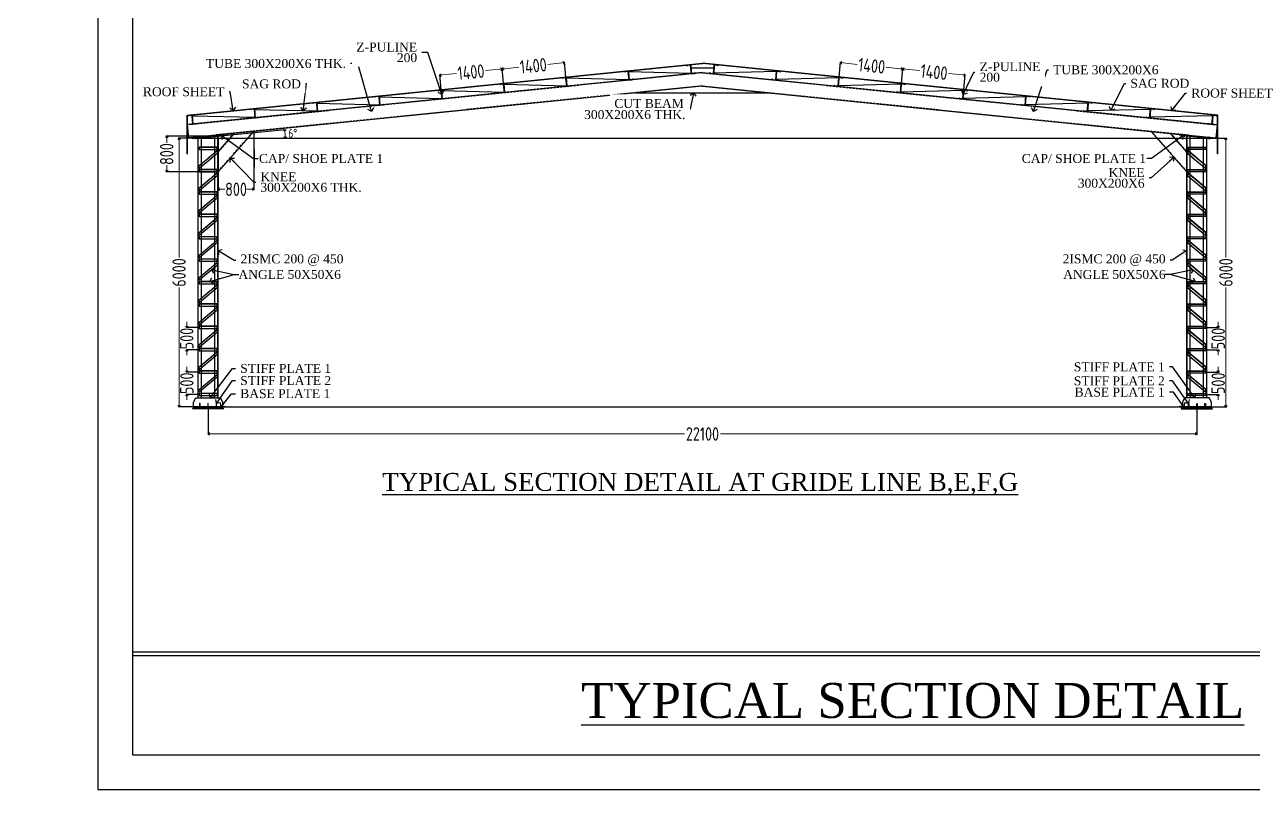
# Model space of a CAD drawing. Header units: millimetres. Extents: x 3470347 to 5996549, y -3470518 to 17149644.
# Drawn here: x 4776740 to 4804204, y 6885257 to 6902341 of the extents above; entities that cross this region are included whole.
import ezdxf

# ---------------------------------------------------------------- set-up
doc = ezdxf.new("R2010")
doc.units = ezdxf.units.MM
doc.header["$MEASUREMENT"] = 0
doc.header["$PDMODE"] = 35
doc.header["$PDSIZE"] = -5
doc.linetypes.add('DASHED', pattern=[0.75, 0.5, -0.25])
doc.layers.get('0').update_dxf_attribs({"linetype": 'CONTINUOUS', "lineweight": 25})
doc.layers.get('DEFPOINTS').update_dxf_attribs({"linetype": 'CONTINUOUS', "lineweight": 25})
for name, color, linetype, lineweight in [('rDIMension', 1, 'CONTINUOUS', 18), ('rRCC 1', 3, 'CONTINUOUS', 25), ('SHEET', 7, 'CONTINUOUS', 15)]:
    doc.layers.add(name, color=color, linetype=linetype, lineweight=lineweight)
doc.styles.add('Arial', font='arial.ttf', dxfattribs={"height": 0.2})
doc.styles.add('DIM', font='geniso.shx', dxfattribs={"width": 0.85})
doc.styles.add('JAINIL', font='times.ttf')
doc.styles.add('TEXT3', font='geniso.shx')
doc.dimstyles.new('Copy of ST-100', dxfattribs={"dimscale": 100, "dimtxt": 1.2, "dimasz": 1.3, "dimexe": 0.18, "dimexo": 0.0625, "dimgap": 0.2, "dimtad": 0, "dimdec": 0, "dimzin": 0, "dimdsep": 46, "dimtxsty": 'DIM', "dimblk": 'OPEN90', "dimcen": 0.09, "dimclrd": 1, "dimclrt": 7, "dimadec": 0, "dimazin": 0, "dimtfac": 1, "dimtdec": 0, "dimtofl": 0, "dimtmove": 0, "dimatfit": 3, "dimldrblk": 'OPEN90', "dimfxl": 1, "dimtolj": 1, "dimtzin": 0, "dimlwd": -1, "dimarcsym": 0})
doc.dimstyles.new('ST-100', dxfattribs={"dimscale": 100, "dimtxt": 7, "dimasz": 5, "dimexe": 0.18, "dimexo": 0.0625, "dimgap": 0.2, "dimtad": 0, "dimdec": 0, "dimzin": 0, "dimdsep": 46, "dimtxsty": 'DIM', "dimblk": 'OPEN90', "dimcen": 0.09, "dimclrd": 256, "dimclrt": 7, "dimadec": 0, "dimazin": 0, "dimtfac": 1, "dimtdec": 0, "dimtofl": 0, "dimtmove": 0, "dimatfit": 3, "dimldrblk": 'OPEN90', "dimfxl": 1, "dimtolj": 1, "dimtzin": 0, "dimlwd": -1, "dimarcsym": 0})

# ---------------------------------------------------------------- blocks, each defined once
blk = doc.blocks.new('*U1016')
at = {"color": 2}
blk.add_lwpolyline([(37, 186), (39, 185), (52, 199), (120, 199), (120, 0), (190, 0), (204, 14), (203, 15), (189, 1), (121, 1), (121, 200), (52, 200)], close=True, dxfattribs=at)
at = {"color": 1}
blk.add_lwpolyline([(86, 0), (86, 3), (117, 3), (117, 176), (120, 176), (120, 0)], close=True, dxfattribs=at)
blk = doc.blocks.new('*U1015')
at = {"color": 0, "linetype": 'ByBlock', "lineweight": -2, "transparency": 16777216, "rotation": 5.773373708670743}
for p in [(4791965, 6905526), (4793358, 6905667), (4789180, 6905245), (4790573, 6905385), (4786394, 6904963), (4787787, 6905104), (4783608, 6904681), (4785001, 6904822), (4782215, 6904540)]:
    blk.add_blockref('*U1016', p, dxfattribs=at)
blk = doc.blocks.new('_Open90')
at = {"color": 0, "linetype": 'ByBlock', "lineweight": -2}
for p, q in [((0, 0), (-1, 0)), ((-0.5, 0.5), (0, 0)), ((0, 0), (-0.5, -0.5))]:
    blk.add_line(p, q, dxfattribs=at)
blk = doc.blocks.new('*D1017')
at = {"layer": 'DEFPOINTS', "color": 0}
for p in [(4780193, 6899803), (4780616, 6899803), (4780491, 6893803)]:
    blk.add_point(p, dxfattribs=at)
at = {"layer": 'rDIMension', "color": 0, "lineweight": -2}
for p, q in [((4780610, 6899803), (4780175, 6899803)), ((4780485, 6893803), (4780175, 6893803))]:
    blk.add_line(p, q, dxfattribs=at)
at = {"layer": 'rDIMension', "color": 1}
for p, q in [((4780193, 6899743), (4780193, 6897142)), ((4780193, 6893863), (4780193, 6896465))]:
    blk.add_line(p, q, dxfattribs=at)
at = {"layer": 'rDIMension', "color": 1, "xscale": 60, "yscale": 60, "zscale": 60}
for p, rotation in [((4780193, 6899803), 90), ((4780193, 6893803), 270)]:
    blk.add_blockref('_Open90', p, dxfattribs=dict(at, rotation=rotation))
at = {"layer": 'rDIMension', "color": 7, "insert": (4780193, 6896803), "char_height": 300, "attachment_point": 5, "rotation": 90, "style": 'DIM'}
blk.add_mtext('\\A1;6000', dxfattribs=at)
blk = doc.blocks.new('*D1018')
at = {"layer": 'DEFPOINTS', "color": 0}
for p in [(4780366, 6894578), (4780641, 6894578), (4780641, 6894078)]:
    blk.add_point(p, dxfattribs=at)
at = {"layer": 'rDIMension', "color": 1}
for p, q in [((4780366, 6894638), (4780366, 6894698)), ((4780366, 6894018), (4780366, 6893958))]:
    blk.add_line(p, q, dxfattribs=at)
at = {"layer": 'rDIMension', "color": 0, "lineweight": -2}
for p, q in [((4780635, 6894578), (4780348, 6894578)), ((4780635, 6894078), (4780348, 6894078))]:
    blk.add_line(p, q, dxfattribs=at)
at = {"layer": 'rDIMension', "color": 1, "xscale": 60, "yscale": 60, "zscale": 60}
for p, rotation in [((4780366, 6894578), 270), ((4780366, 6894078), 90)]:
    blk.add_blockref('_Open90', p, dxfattribs=dict(at, rotation=rotation))
at = {"layer": 'rDIMension', "color": 7, "insert": (4780366, 6894328), "char_height": 300, "attachment_point": 5, "rotation": 90, "style": 'DIM'}
blk.add_mtext('\\A1;500', dxfattribs=at)
blk = doc.blocks.new('*D1019')
at = {"layer": 'DEFPOINTS', "color": 0}
for p in [(4780366, 6895578), (4780641, 6895578), (4780641, 6895078)]:
    blk.add_point(p, dxfattribs=at)
at = {"layer": 'rDIMension', "color": 0, "lineweight": -2}
for p, q in [((4780635, 6895578), (4780348, 6895578)), ((4780635, 6895078), (4780348, 6895078))]:
    blk.add_line(p, q, dxfattribs=at)
at = {"layer": 'rDIMension', "color": 1}
for p, q in [((4780366, 6895638), (4780366, 6895698)), ((4780366, 6895018), (4780366, 6894958))]:
    blk.add_line(p, q, dxfattribs=at)
at = {"layer": 'rDIMension', "color": 1, "xscale": 60, "yscale": 60, "zscale": 60}
for p, rotation in [((4780366, 6895578), 270), ((4780366, 6895078), 90)]:
    blk.add_blockref('_Open90', p, dxfattribs=dict(at, rotation=rotation))
at = {"layer": 'rDIMension', "color": 7, "insert": (4780366, 6895328), "char_height": 300, "attachment_point": 5, "rotation": 90, "style": 'DIM'}
blk.add_mtext('\\A1;500', dxfattribs=at)
blk = doc.blocks.new('*D1020')
at = {"layer": 'DEFPOINTS', "color": 0}
for p in [(4803166, 6899803), (4803589, 6899803), (4803291, 6893803)]:
    blk.add_point(p, dxfattribs=at)
at = {"layer": 'rDIMension', "color": 0, "lineweight": -2}
for p, q in [((4803173, 6899803), (4803607, 6899803)), ((4803298, 6893803), (4803607, 6893803))]:
    blk.add_line(p, q, dxfattribs=at)
at = {"layer": 'rDIMension', "color": 1}
for p, q in [((4803589, 6899743), (4803589, 6897142)), ((4803589, 6893863), (4803589, 6896465))]:
    blk.add_line(p, q, dxfattribs=at)
at = {"layer": 'rDIMension', "color": 1, "xscale": 60, "yscale": 60, "zscale": 60}
for p, rotation in [((4803589, 6899803), 90), ((4803589, 6893803), 270)]:
    blk.add_blockref('_Open90', p, dxfattribs=dict(at, rotation=rotation))
at = {"layer": 'rDIMension', "color": 7, "insert": (4803589, 6896803), "char_height": 300, "attachment_point": 5, "rotation": 90, "style": 'DIM'}
blk.add_mtext('\\A1;6000', dxfattribs=at)
blk = doc.blocks.new('*D1021')
at = {"layer": 'DEFPOINTS', "color": 0}
for p in [(4803141, 6894578), (4803417, 6894578), (4803141, 6894078)]:
    blk.add_point(p, dxfattribs=at)
at = {"layer": 'rDIMension', "color": 1}
for p, q in [((4803417, 6894638), (4803417, 6894698)), ((4803417, 6894018), (4803417, 6893958))]:
    blk.add_line(p, q, dxfattribs=at)
at = {"layer": 'rDIMension', "color": 0, "lineweight": -2}
for p, q in [((4803148, 6894578), (4803435, 6894578)), ((4803148, 6894078), (4803435, 6894078))]:
    blk.add_line(p, q, dxfattribs=at)
at = {"layer": 'rDIMension', "color": 1, "xscale": 60, "yscale": 60, "zscale": 60}
for p, rotation in [((4803417, 6894578), 270), ((4803417, 6894078), 90)]:
    blk.add_blockref('_Open90', p, dxfattribs=dict(at, rotation=rotation))
at = {"layer": 'rDIMension', "color": 7, "insert": (4803417, 6894328), "char_height": 300, "attachment_point": 5, "rotation": 90, "style": 'DIM'}
blk.add_mtext('\\A1;500', dxfattribs=at)
blk = doc.blocks.new('*D1022')
at = {"layer": 'DEFPOINTS', "color": 0}
for p in [(4803141, 6895578), (4803417, 6895578), (4803141, 6895078)]:
    blk.add_point(p, dxfattribs=at)
at = {"layer": 'rDIMension', "color": 0, "lineweight": -2}
for p, q in [((4803148, 6895578), (4803435, 6895578)), ((4803148, 6895078), (4803435, 6895078))]:
    blk.add_line(p, q, dxfattribs=at)
at = {"layer": 'rDIMension', "color": 1}
for p, q in [((4803417, 6895638), (4803417, 6895698)), ((4803417, 6895018), (4803417, 6894958))]:
    blk.add_line(p, q, dxfattribs=at)
at = {"layer": 'rDIMension', "color": 1, "xscale": 60, "yscale": 60, "zscale": 60}
for p, rotation in [((4803417, 6895578), 270), ((4803417, 6895078), 90)]:
    blk.add_blockref('_Open90', p, dxfattribs=dict(at, rotation=rotation))
at = {"layer": 'rDIMension', "color": 7, "insert": (4803417, 6895328), "char_height": 300, "attachment_point": 5, "rotation": 90, "style": 'DIM'}
blk.add_mtext('\\A1;500', dxfattribs=at)
blk = doc.blocks.new('*D1023')
at = {"layer": 'DEFPOINTS', "color": 0}
for p in [(4780841, 6893758), (4802941, 6893758), (4802941, 6893197)]:
    blk.add_point(p, dxfattribs=at)
at = {"layer": 'rDIMension', "color": 0, "lineweight": -2}
for p, q in [((4780841, 6893752), (4780841, 6893179)), ((4802941, 6893752), (4802941, 6893179))]:
    blk.add_line(p, q, dxfattribs=at)
at = {"layer": 'rDIMension', "color": 1}
for p, q in [((4780901, 6893197), (4791488, 6893197)), ((4802881, 6893197), (4792294, 6893197))]:
    blk.add_line(p, q, dxfattribs=at)
at = {"layer": 'rDIMension', "color": 1, "xscale": 60, "yscale": 60, "zscale": 60, "rotation": 180}
blk.add_blockref('_Open90', (4780841, 6893197), dxfattribs=at)
at = {"layer": 'rDIMension', "color": 1, "xscale": 60, "yscale": 60, "zscale": 60}
blk.add_blockref('_Open90', (4802941, 6893197), dxfattribs=at)
at = {"layer": 'rDIMension', "color": 7, "insert": (4791891, 6893197), "char_height": 300, "attachment_point": 5, "style": 'DIM'}
blk.add_mtext('\\A1;22100', dxfattribs=at)
blk = doc.blocks.new('*D1024')
at = {"layer": 'DEFPOINTS', "color": 0}
for p in [(4782561, 6899869), (4780616, 6899803), (4780735, 6899815), (4780738, 6899803)]:
    blk.add_point(p, dxfattribs=at)
at = {"layer": 'rDIMension', "color": 0, "lineweight": -2}
for p, q in [((4780741, 6899816), (4782571, 6900001)), ((4780744, 6899803), (4782580, 6899803))]:
    blk.add_line(p, q, dxfattribs=at)
at = {"layer": 'rDIMension', "color": 1}
blk.add_arc((4780616, 6899803), 1947, 1.766, 4.0073, dxfattribs=at)
at = {"layer": 'rDIMension', "color": 1, "xscale": 60, "yscale": 60, "zscale": 60}
for p, rotation in [((4782553, 6899999), 94.89034913048629), ((4782562, 6899803), 270.8830245781885)]:
    blk.add_blockref('_Open90', p, dxfattribs=dict(at, rotation=rotation))
at = {"layer": 'rDIMension', "color": 7, "insert": (4782733, 6899913), "char_height": 200, "attachment_point": 5, "style": 'DIM'}
blk.add_mtext('\\A1;6%%d', dxfattribs=at)
blk = doc.blocks.new('*D1025')
at = {"layer": 'DEFPOINTS', "color": 0}
for p in [(4787413, 6901350), (4787446, 6901021), (4786053, 6900880)]:
    blk.add_point(p, dxfattribs=at)
at = {"layer": 'rDIMension', "color": 1}
for p, q in [((4786080, 6901215), (4786392, 6901247)), ((4787353, 6901344), (4787041, 6901312))]:
    blk.add_line(p, q, dxfattribs=at)
at = {"layer": 'rDIMension', "color": 0, "lineweight": -2}
for p, q in [((4787445, 6901027), (4787411, 6901368)), ((4786053, 6900886), (4786018, 6901227))]:
    blk.add_line(p, q, dxfattribs=at)
at = {"layer": 'rDIMension', "color": 1, "xscale": 60, "yscale": 60, "zscale": 60}
for p, rotation in [((4786020, 6901209), 185.7733737084516), ((4787413, 6901350), 5.773373708451609)]:
    blk.add_blockref('_Open90', p, dxfattribs=dict(at, rotation=rotation))
at = {"layer": 'rDIMension', "color": 7, "insert": (4786716, 6901279), "char_height": 300, "attachment_point": 5, "rotation": 5.7734, "style": 'DIM'}
blk.add_mtext('\\A1;1400', dxfattribs=at)
blk = doc.blocks.new('*D1026')
at = {"layer": 'DEFPOINTS', "color": 0}
for p in [(4788806, 6901491), (4787446, 6901021), (4788839, 6901162)]:
    blk.add_point(p, dxfattribs=at)
at = {"layer": 'rDIMension', "color": 0, "lineweight": -2}
for p, q in [((4788838, 6901168), (4788804, 6901509)), ((4787445, 6901027), (4787411, 6901368))]:
    blk.add_line(p, q, dxfattribs=at)
at = {"layer": 'rDIMension', "color": 1}
for p, q in [((4787472, 6901356), (4787785, 6901387)), ((4788746, 6901485), (4788434, 6901453))]:
    blk.add_line(p, q, dxfattribs=at)
at = {"layer": 'rDIMension', "color": 1, "xscale": 60, "yscale": 60, "zscale": 60}
for p, rotation in [((4788806, 6901491), 5.773373708451609), ((4787413, 6901350), 185.7733737084516)]:
    blk.add_blockref('_Open90', p, dxfattribs=dict(at, rotation=rotation))
at = {"layer": 'rDIMension', "color": 7, "insert": (4788109, 6901420), "char_height": 300, "attachment_point": 5, "rotation": 5.7734, "style": 'DIM'}
blk.add_mtext('\\A1;1400', dxfattribs=at)
blk = doc.blocks.new('*D1027')
at = {"layer": 'DEFPOINTS', "color": 0}
for p in [(4796369, 6901350), (4796336, 6901021), (4797729, 6900880)]:
    blk.add_point(p, dxfattribs=at)
at = {"layer": 'rDIMension', "color": 0, "lineweight": -2}
for p, q in [((4796337, 6901027), (4796371, 6901368)), ((4797730, 6900886), (4797764, 6901227))]:
    blk.add_line(p, q, dxfattribs=at)
at = {"layer": 'rDIMension', "color": 1}
for p, q in [((4796429, 6901344), (4796741, 6901312)), ((4797703, 6901215), (4797390, 6901247))]:
    blk.add_line(p, q, dxfattribs=at)
at = {"layer": 'rDIMension', "color": 1, "xscale": 60, "yscale": 60, "zscale": 60}
for p, rotation in [((4796369, 6901350), 174.2266262915484), ((4797762, 6901209), 354.2266262915484)]:
    blk.add_blockref('_Open90', p, dxfattribs=dict(at, rotation=rotation))
at = {"layer": 'rDIMension', "color": 7, "insert": (4797066, 6901279), "char_height": 300, "attachment_point": 5, "rotation": 354.2266, "style": 'DIM'}
blk.add_mtext('\\A1;1400', dxfattribs=at)
blk = doc.blocks.new('*D1028')
at = {"layer": 'DEFPOINTS', "color": 0}
for p in [(4794976, 6901491), (4794943, 6901162), (4796336, 6901021)]:
    blk.add_point(p, dxfattribs=at)
at = {"layer": 'rDIMension', "color": 0, "lineweight": -2}
for p, q in [((4794944, 6901168), (4794978, 6901509)), ((4796337, 6901027), (4796371, 6901368))]:
    blk.add_line(p, q, dxfattribs=at)
at = {"layer": 'rDIMension', "color": 1}
for p, q in [((4795036, 6901485), (4795348, 6901453)), ((4796310, 6901356), (4795997, 6901387))]:
    blk.add_line(p, q, dxfattribs=at)
at = {"layer": 'rDIMension', "color": 1, "xscale": 60, "yscale": 60, "zscale": 60}
for p, rotation in [((4794976, 6901491), 174.2266262915484), ((4796369, 6901350), 354.2266262915484)]:
    blk.add_blockref('_Open90', p, dxfattribs=dict(at, rotation=rotation))
at = {"layer": 'rDIMension', "color": 7, "insert": (4795673, 6901420), "char_height": 300, "attachment_point": 5, "rotation": 354.2266, "style": 'DIM'}
blk.add_mtext('\\A1;1400', dxfattribs=at)
blk = doc.blocks.new('*D1029')
at = {"layer": 'DEFPOINTS', "color": 0}
for p in [(4781866, 6899954), (4781066, 6899803), (4781866, 6898662)]:
    blk.add_point(p, dxfattribs=at)
at = {"layer": 'rDIMension', "color": 0, "lineweight": -2}
for p, q in [((4781866, 6899948), (4781866, 6898644)), ((4781066, 6899797), (4781066, 6898644))]:
    blk.add_line(p, q, dxfattribs=at)
at = {"layer": 'rDIMension', "color": 1}
for p, q in [((4781126, 6898662), (4781216, 6898662)), ((4781806, 6898662), (4781715, 6898662))]:
    blk.add_line(p, q, dxfattribs=at)
at = {"layer": 'rDIMension', "color": 1, "xscale": 60, "yscale": 60, "zscale": 60, "rotation": 180}
blk.add_blockref('_Open90', (4781066, 6898662), dxfattribs=at)
at = {"layer": 'rDIMension', "color": 1, "xscale": 60, "yscale": 60, "zscale": 60}
blk.add_blockref('_Open90', (4781866, 6898662), dxfattribs=at)
at = {"layer": 'rDIMension', "color": 7, "insert": (4781466, 6898662), "char_height": 300, "attachment_point": 5, "style": 'DIM'}
blk.add_mtext('\\A1;800', dxfattribs=at)
blk = doc.blocks.new('*D1030')
at = {"layer": 'DEFPOINTS', "color": 0}
for p in [(4781066, 6899849), (4779916, 6899049), (4781066, 6899049)]:
    blk.add_point(p, dxfattribs=at)
at = {"layer": 'rDIMension', "color": 0, "lineweight": -2}
for p, q in [((4781060, 6899849), (4779898, 6899849)), ((4781060, 6899049), (4779898, 6899049))]:
    blk.add_line(p, q, dxfattribs=at)
at = {"layer": 'rDIMension', "color": 1}
for p, q in [((4779916, 6899789), (4779916, 6899699)), ((4779916, 6899109), (4779916, 6899199))]:
    blk.add_line(p, q, dxfattribs=at)
at = {"layer": 'rDIMension', "color": 1, "xscale": 60, "yscale": 60, "zscale": 60}
for p, rotation in [((4779916, 6899849), 90), ((4779916, 6899049), 270)]:
    blk.add_blockref('_Open90', p, dxfattribs=dict(at, rotation=rotation))
at = {"layer": 'rDIMension', "color": 7, "insert": (4779916, 6899449), "char_height": 300, "attachment_point": 5, "rotation": 90, "style": 'DIM'}
blk.add_mtext('\\A1;800', dxfattribs=at)
blk = doc.blocks.new('*U1014')
at = {"color": 2}
blk.add_lwpolyline([(37, 186), (39, 185), (52, 199), (120, 199), (120, 0), (190, 0), (204, 14), (203, 15), (189, 1), (121, 1), (121, 200), (52, 200)], close=True, dxfattribs=at)
at = {"color": 1}
blk.add_lwpolyline([(86, 0), (86, 3), (117, 3), (117, 176), (120, 176), (120, 0)], close=True, dxfattribs=at)
blk = doc.blocks.new('*U1013')
at = {"color": 0, "linetype": 'ByBlock', "lineweight": -2, "transparency": 16777216, "rotation": 5.773373708670743}
for p in [(4791527, 6901131), (4788741, 6900850), (4790134, 6900990), (4785955, 6900568), (4787348, 6900709), (4783170, 6900286), (4784562, 6900427), (4780384, 6900005), (4781777, 6900145)]:
    blk.add_blockref('*U1014', p, dxfattribs=at)

msp = doc.modelspace()

# ---------------------------------------------------------------- linework, layer by layer
at = {"lineweight": 25}
for p, q in [((4779152.61, 6888331.97, 0), (4814023.3, 6888331.97, 0)), ((4779152.61, 6888246, 0), (4814023.3, 6888246, 0))]:
    msp.add_line(p, q, dxfattribs=at)
at = {"color": 3}
for points in [[(4791891.05, 6901269.11), (4780383.76, 6900105.65)], [(4791891.05, 6901269.11), (4803398.34, 6900105.65)], [(4791891.05, 6900967.58), (4780413.93, 6899807.17)], [(4791891.05, 6900967.58), (4803368.16, 6899807.17)], [(4790391.05, 6900815.92), (4793391.05, 6900815.92)], [(4780413.93, 6899807.17), (4780383.76, 6900105.65)], [(4781065.84, 6899501.87), (4781426.16, 6899909.51)], [(4802716.25, 6899501.87), (4802355.94, 6899909.51)], [(4803368.16, 6899807.17), (4803398.34, 6900105.65)], [(4781040.84, 6898528.46), (4781040.84, 6898463.26), (4780640.84, 6898128.46), (4780640.84, 6898193.66), (4781040.86, 6898528.47)], [(4802741.25, 6898528.46), (4802741.25, 6898463.26), (4803141.25, 6898128.46), (4803141.25, 6898193.66), (4802741.24, 6898528.47)], [(4781040.84, 6898028.46), (4781040.84, 6897963.26), (4780640.84, 6897628.46), (4780640.84, 6897693.66), (4781040.86, 6898028.47)], [(4802741.25, 6898028.46), (4802741.25, 6897963.26), (4803141.25, 6897628.46), (4803141.25, 6897693.66), (4802741.24, 6898028.47)], [(4781040.84, 6897528.46), (4781040.84, 6897463.26), (4780640.84, 6897128.46), (4780640.84, 6897193.66), (4781040.86, 6897528.47)], [(4802741.25, 6897528.46), (4802741.25, 6897463.26), (4803141.25, 6897128.46), (4803141.25, 6897193.66), (4802741.24, 6897528.47)], [(4781040.84, 6897028.46), (4781040.84, 6896963.26), (4780640.84, 6896628.46), (4780640.84, 6896693.66), (4781040.86, 6897028.47)], [(4802741.25, 6897028.46), (4802741.25, 6896963.26), (4803141.25, 6896628.46), (4803141.25, 6896693.66), (4802741.24, 6897028.47)], [(4781040.84, 6896528.46), (4781040.84, 6896463.26), (4780640.84, 6896128.46), (4780640.84, 6896193.66), (4781040.86, 6896528.47)], [(4802741.25, 6896528.46), (4802741.25, 6896463.26), (4803141.25, 6896128.46), (4803141.25, 6896193.66), (4802741.24, 6896528.47)], [(4781040.84, 6896028.46), (4781040.84, 6895963.26), (4780640.84, 6895628.46), (4780640.84, 6895693.66), (4781040.86, 6896028.47)], [(4802741.25, 6896028.46), (4802741.25, 6895963.26), (4803141.25, 6895628.46), (4803141.25, 6895693.66), (4802741.24, 6896028.47)], [(4781040.84, 6895528.46), (4781040.84, 6895463.26), (4780640.84, 6895128.46), (4780640.84, 6895193.66), (4781040.86, 6895528.47)], [(4802741.25, 6895528.46), (4802741.25, 6895463.26), (4803141.25, 6895128.46), (4803141.25, 6895193.66), (4802741.24, 6895528.47)], [(4781040.84, 6895028.46), (4781040.84, 6894963.26), (4780640.84, 6894628.46), (4780640.84, 6894693.66), (4781040.86, 6895028.47)], [(4802741.25, 6895028.46), (4802741.25, 6894963.26), (4803141.25, 6894628.46), (4803141.25, 6894693.66), (4802741.24, 6895028.47)], [(4781040.84, 6894528.46), (4781040.84, 6894463.26), (4780640.84, 6894128.46), (4780640.84, 6894193.66), (4781040.86, 6894528.47)], [(4802741.25, 6894528.46), (4802741.25, 6894463.26), (4803141.25, 6894128.46), (4803141.25, 6894193.66), (4802741.24, 6894528.47)]]:
    msp.add_lwpolyline(points, dxfattribs=at)
at = {"color": 3, "linetype": 'DASHED', "ltscale": 100}
for points in [[(4791891.05, 6901263.08), (4780384.36, 6900099.68)], [(4791891.05, 6901263.08), (4803397.73, 6900099.68)], [(4791891.05, 6900973.61), (4780413.33, 6899813.14)], [(4791891.05, 6900973.61), (4803368.76, 6899813.14)]]:
    msp.add_lwpolyline(points, dxfattribs=at)
at = {"color": 1}
for points in [[(4790234.52, 6901290.6), (4791643.64, 6901256.13)], [(4791634.67, 6901374.68), (4792147.43, 6901374.68)], [(4793547.57, 6901290.6), (4792138.45, 6901256.13)], [(4787448.73, 6901008.94), (4788857.84, 6900974.47)], [(4788841.63, 6901149.77), (4790250.74, 6901115.3)], [(4794940.47, 6901149.77), (4793531.35, 6901115.3)], [(4796333.37, 6901008.94), (4794924.25, 6900974.47)], [(4784662.93, 6900727.28), (4786072.05, 6900692.81)], [(4786055.83, 6900868.11), (4787464.94, 6900833.64)], [(4797726.27, 6900868.11), (4796317.15, 6900833.64)], [(4799119.16, 6900727.28), (4797710.05, 6900692.81)], [(4781877.13, 6900445.61), (4783286.25, 6900411.15)], [(4783270.03, 6900586.44), (4784679.15, 6900551.98)], [(4800512.06, 6900586.44), (4799102.95, 6900551.98)], [(4801904.96, 6900445.61), (4800495.85, 6900411.15)], [(4780484.23, 6900304.78), (4781893.35, 6900270.31)], [(4803297.86, 6900304.78), (4801888.75, 6900270.31)]]:
    msp.add_lwpolyline(points, dxfattribs=at)
at = {"color": 5}
for points in [[(4781165.33, 6899859.02), (4781162.92, 6899882.9), (4780513.43, 6899817.23), (4780515.84, 6899793.35)], [(4802616.76, 6899859.02), (4802619.17, 6899882.9), (4803268.67, 6899817.23), (4803266.25, 6899793.35)], [(4780515.84, 6893783.46), (4780515.84, 6893803.46), (4781165.84, 6893803.46), (4781165.84, 6893783.46)], [(4803266.25, 6893783.46), (4803266.25, 6893803.46), (4802616.25, 6893803.46), (4802616.25, 6893783.46)]]:
    msp.add_lwpolyline(points, close=True, dxfattribs=at)
for points in [[(4781164.13, 6899870.96), (4780514.63, 6899805.29)], [(4781121.13, 6899878.67), (4781120.33, 6899886.63), (4781104.41, 6899885.02), (4781105.21, 6899877.06)], [(4781116.39, 6899846.03), (4781112.37, 6899885.83)], [(4802617.97, 6899870.96), (4803267.46, 6899805.29)], [(4802660.96, 6899878.67), (4802661.77, 6899886.63), (4802677.68, 6899885.02), (4802676.88, 6899877.06)], [(4802665.7, 6899846.03), (4802669.73, 6899885.83)], [(4780571.13, 6899823.06), (4780570.33, 6899831.02), (4780554.41, 6899829.41), (4780555.21, 6899821.45)], [(4780573.55, 6899799.18), (4780574.35, 6899791.22), (4780558.43, 6899789.61), (4780557.63, 6899797.57)], [(4780566.39, 6899790.42), (4780562.37, 6899830.22)], [(4780565.59, 6899798.38), (4780563.17, 6899822.26)], [(4781123.55, 6899854.79), (4781124.35, 6899846.83), (4781108.43, 6899845.22), (4781107.63, 6899853.18)], [(4802658.55, 6899854.79), (4802657.74, 6899846.83), (4802673.66, 6899845.22), (4802674.47, 6899853.18)], [(4803208.55, 6899799.18), (4803207.74, 6899791.22), (4803223.66, 6899789.61), (4803224.47, 6899797.57)], [(4803210.96, 6899823.06), (4803211.77, 6899831.02), (4803227.68, 6899829.41), (4803226.88, 6899821.45)], [(4803215.7, 6899790.42), (4803219.73, 6899830.22)], [(4803216.51, 6899798.38), (4803218.92, 6899822.26)]]:
    msp.add_lwpolyline(points, dxfattribs=at)
at = {"color": 8}
for points in [[(4780490.84, 6899803.46), (4803291.25, 6899803.46)], [(4780490.84, 6893803.46), (4803291.25, 6893803.46)]]:
    msp.add_lwpolyline(points, dxfattribs=at)
at = {"color": 3}
for points in [[(4781040.84, 6899553.46), (4781040.84, 6899603.46), (4780640.84, 6899603.46), (4780640.84, 6899553.46)], [(4802741.25, 6899553.46), (4802741.25, 6899603.46), (4803141.25, 6899603.46), (4803141.25, 6899553.46)], [(4781040.84, 6898553.46), (4781040.84, 6898603.46), (4780640.84, 6898603.46), (4780640.84, 6898553.46)], [(4802741.25, 6898553.46), (4802741.25, 6898603.46), (4803141.25, 6898603.46), (4803141.25, 6898553.46)], [(4781040.84, 6898053.46), (4781040.84, 6898103.46), (4780640.84, 6898103.46), (4780640.84, 6898053.46)], [(4802741.25, 6898053.46), (4802741.25, 6898103.46), (4803141.25, 6898103.46), (4803141.25, 6898053.46)], [(4781040.84, 6897553.46), (4781040.84, 6897603.46), (4780640.84, 6897603.46), (4780640.84, 6897553.46)], [(4802741.25, 6897553.46), (4802741.25, 6897603.46), (4803141.25, 6897603.46), (4803141.25, 6897553.46)], [(4781040.84, 6897053.46), (4781040.84, 6897103.46), (4780640.84, 6897103.46), (4780640.84, 6897053.46)], [(4802741.25, 6897053.46), (4802741.25, 6897103.46), (4803141.25, 6897103.46), (4803141.25, 6897053.46)], [(4781040.84, 6896553.46), (4781040.84, 6896603.46), (4780640.84, 6896603.46), (4780640.84, 6896553.46)], [(4802741.25, 6896553.46), (4802741.25, 6896603.46), (4803141.25, 6896603.46), (4803141.25, 6896553.46)], [(4781040.84, 6896053.46), (4781040.84, 6896103.46), (4780640.84, 6896103.46), (4780640.84, 6896053.46)], [(4802741.25, 6896053.46), (4802741.25, 6896103.46), (4803141.25, 6896103.46), (4803141.25, 6896053.46)], [(4781040.84, 6895553.46), (4781040.84, 6895603.46), (4780640.84, 6895603.46), (4780640.84, 6895553.46)], [(4802741.25, 6895553.46), (4802741.25, 6895603.46), (4803141.25, 6895603.46), (4803141.25, 6895553.46)], [(4781040.84, 6895053.46), (4781040.84, 6895103.46), (4780640.84, 6895103.46), (4780640.84, 6895053.46)], [(4802741.25, 6895053.46), (4802741.25, 6895103.46), (4803141.25, 6895103.46), (4803141.25, 6895053.46)], [(4781040.84, 6894553.46), (4781040.84, 6894603.46), (4780640.84, 6894603.46), (4780640.84, 6894553.46)], [(4802741.25, 6894553.46), (4802741.25, 6894603.46), (4803141.25, 6894603.46), (4803141.25, 6894553.46)], [(4781040.84, 6894053.46), (4781040.84, 6894103.46), (4780640.84, 6894103.46), (4780640.84, 6894053.46)], [(4802741.25, 6894053.46), (4802741.25, 6894103.46), (4803141.25, 6894103.46), (4803141.25, 6894053.46)]]:
    msp.add_lwpolyline(points, close=True, dxfattribs=at)
at = {"color": 3, "linetype": 'DASHED', "ltscale": 20}
for points in [[(4781040.84, 6899553.46), (4781040.84, 6899597.46), (4780640.84, 6899597.46), (4780640.84, 6899553.46)], [(4802741.25, 6899553.46), (4802741.25, 6899597.46), (4803141.25, 6899597.46), (4803141.25, 6899553.46)], [(4781040.84, 6898553.46), (4781040.84, 6898597.46), (4780640.84, 6898597.46), (4780640.84, 6898553.46)], [(4802741.25, 6898553.46), (4802741.25, 6898597.46), (4803141.25, 6898597.46), (4803141.25, 6898553.46)], [(4781040.84, 6898053.46), (4781040.84, 6898097.46), (4780640.84, 6898097.46), (4780640.84, 6898053.46)], [(4802741.25, 6898053.46), (4802741.25, 6898097.46), (4803141.25, 6898097.46), (4803141.25, 6898053.46)], [(4781040.84, 6897553.46), (4781040.84, 6897597.46), (4780640.84, 6897597.46), (4780640.84, 6897553.46)], [(4802741.25, 6897553.46), (4802741.25, 6897597.46), (4803141.25, 6897597.46), (4803141.25, 6897553.46)], [(4781040.84, 6897053.46), (4781040.84, 6897097.46), (4780640.84, 6897097.46), (4780640.84, 6897053.46)], [(4802741.25, 6897053.46), (4802741.25, 6897097.46), (4803141.25, 6897097.46), (4803141.25, 6897053.46)], [(4781040.84, 6896553.46), (4781040.84, 6896597.46), (4780640.84, 6896597.46), (4780640.84, 6896553.46)], [(4802741.25, 6896553.46), (4802741.25, 6896597.46), (4803141.25, 6896597.46), (4803141.25, 6896553.46)], [(4781040.84, 6896053.46), (4781040.84, 6896097.46), (4780640.84, 6896097.46), (4780640.84, 6896053.46)], [(4802741.25, 6896053.46), (4802741.25, 6896097.46), (4803141.25, 6896097.46), (4803141.25, 6896053.46)], [(4781040.84, 6895553.46), (4781040.84, 6895597.46), (4780640.84, 6895597.46), (4780640.84, 6895553.46)], [(4802741.25, 6895553.46), (4802741.25, 6895597.46), (4803141.25, 6895597.46), (4803141.25, 6895553.46)], [(4781040.84, 6895053.46), (4781040.84, 6895097.46), (4780640.84, 6895097.46), (4780640.84, 6895053.46)], [(4802741.25, 6895053.46), (4802741.25, 6895097.46), (4803141.25, 6895097.46), (4803141.25, 6895053.46)], [(4781040.84, 6894553.46), (4781040.84, 6894597.46), (4780640.84, 6894597.46), (4780640.84, 6894553.46)], [(4802741.25, 6894553.46), (4802741.25, 6894597.46), (4803141.25, 6894597.46), (4803141.25, 6894553.46)], [(4781040.84, 6894053.46), (4781040.84, 6894097.46), (4780640.84, 6894097.46), (4780640.84, 6894053.46)], [(4802741.25, 6894053.46), (4802741.25, 6894097.46), (4803141.25, 6894097.46), (4803141.25, 6894053.46)]]:
    msp.add_lwpolyline(points, close=True, dxfattribs=at)
for points in [[(4780640.84, 6898185.84), (4781040.84, 6898520.64)], [(4803141.25, 6898185.84), (4802741.25, 6898520.64)], [(4780640.84, 6897685.84), (4781040.84, 6898020.64)], [(4803141.25, 6897685.84), (4802741.25, 6898020.64)], [(4780640.84, 6897185.84), (4781040.84, 6897520.64)], [(4803141.25, 6897185.84), (4802741.25, 6897520.64)], [(4780640.84, 6896685.84), (4781040.84, 6897020.64)], [(4803141.25, 6896685.84), (4802741.25, 6897020.64)], [(4780640.84, 6896185.84), (4781040.84, 6896520.64)], [(4803141.25, 6896185.84), (4802741.25, 6896520.64)], [(4780640.84, 6895685.84), (4781040.84, 6896020.64)], [(4803141.25, 6895685.84), (4802741.25, 6896020.64)], [(4780640.84, 6895185.84), (4781040.84, 6895520.64)], [(4803141.25, 6895185.84), (4802741.25, 6895520.64)], [(4780640.84, 6894685.84), (4781040.84, 6895020.64)], [(4803141.25, 6894685.84), (4802741.25, 6895020.64)], [(4780640.84, 6894185.84), (4781040.84, 6894520.64)], [(4803141.25, 6894185.84), (4802741.25, 6894520.64)]]:
    msp.add_lwpolyline(points, dxfattribs=at)
at = {"color": 4}
for points in [[(4780515.84, 6893903.46), (4780565.84, 6894003.46), (4781115.84, 6894003.46), (4781165.84, 6893903.46), (4781165.84, 6893803.46), (4780515.84, 6893803.46)], [(4780651.92, 6893878.46), (4780651.92, 6893803.46), (4780661.92, 6893803.46), (4780661.92, 6893878.46)], [(4780835.25, 6893878.46), (4780835.25, 6893803.46), (4780845.25, 6893803.46), (4780845.25, 6893878.46)], [(4781018.59, 6893878.46), (4781018.59, 6893803.46), (4781028.59, 6893803.46), (4781028.59, 6893878.46)], [(4803266.25, 6893903.46), (4803216.25, 6894003.46), (4802666.25, 6894003.46), (4802616.25, 6893903.46), (4802616.25, 6893803.46), (4803266.25, 6893803.46)], [(4802763.51, 6893878.46), (4802763.51, 6893803.46), (4802753.51, 6893803.46), (4802753.51, 6893878.46)], [(4802946.84, 6893878.46), (4802946.84, 6893803.46), (4802936.84, 6893803.46), (4802936.84, 6893878.46)], [(4803130.18, 6893878.46), (4803130.18, 6893803.46), (4803120.18, 6893803.46), (4803120.18, 6893878.46)]]:
    msp.add_lwpolyline(points, close=True, dxfattribs=at)
at = {"color": 6}
for points in [[(4780490.84, 6893758.46), (4780515.84, 6893783.46), (4781165.84, 6893783.46), (4781190.84, 6893758.46)], [(4803291.25, 6893758.46), (4803266.25, 6893783.46), (4802616.25, 6893783.46), (4802591.25, 6893758.46)]]:
    msp.add_lwpolyline(points, close=True, dxfattribs=at)

# ---------------------------------------------------------------- block references
at = {"color": 2}
msp.add_blockref('*U1015', (-1831.41, -4434.79), dxfattribs=at)

# ---------------------------------------------------------------- texts
at = {"lineweight": 25, "insert": (4766518.2, 6899246.79, 0), "char_height": 234.2503, "width": 64011.7273, "attachment_point": 1, "style": 'TEXT3', "bg_fill": 2}
msp.add_mtext('{\\ftimes new roman|b0|i0|c0|p0;\\LVADODARA.}', dxfattribs=at)
at = {"color": 7, "lineweight": 25, "attachment_point": 5, "style": 'Arial'}
for s, insert, char_height, width in [('{\\ftimes new roman|b0|i0|c0|p0;\\LTYPICAL SECTION DETAIL AT GRIDE LINE B,E,F,G}', (4791837.82, 6892078.74), 400, 40509.6038), ('{\\ftimes new roman|b0|i0|c0|p0;\\LTYPICAL SECTION DETAIL}', (4796587.96, 6887238.53, 0), 781.35, 32167.9298)]:
    msp.add_mtext(s, dxfattribs=dict(at, insert=insert, char_height=char_height, width=width))

# ---------------------------------------------------------------- dimensions: what is measured, and where the dimension line sits
at = {"layer": 'rDIMension'}
for p1, p2, distance, picture, middle in [((4786053.13, 6900879.88), (4787446.03, 6901020.71), 330.78, '*D1025', (4786716.31, 6901279.4)), ((4787446.03, 6901020.71), (4788838.93, 6901161.54), 330.78, '*D1026', (4788109.2, 6901420.23)), ((4796336.06, 6901020.71), (4794943.17, 6901161.54), -330.78, '*D1028', (4795672.89, 6901420.23)), ((4797728.96, 6900879.88), (4796336.06, 6901020.71), -330.78, '*D1027', (4797065.79, 6901279.4))]:
    dim = msp.add_aligned_dim(p1=p1, p2=p2, distance=distance, dimstyle='Copy of ST-100', override={"dimtxt": 3, "dimasz": 0.6, "dimblk": 'Open90', "dimtmove": 1}, dxfattribs=at)
    dim.commit()
    dim.dimension.update_dxf_attribs({"geometry": picture, "text_midpoint": middle})
dim = msp.add_angular_dim_3p(base=(4782561.4, 6899868.83), center=(4780615.84, 6899803.46), p1=(4780737.75, 6899803.46), p2=(4780734.78, 6899815.49), dimstyle='Copy of ST-100', override={"dimtxt": 2, "dimasz": 0.6, "dimblk": 'Open90', "dimtmove": 1}, dxfattribs=at)
dim.commit()
dim.dimension.update_dxf_attribs({"geometry": '*D1024', "text_midpoint": (4782733.48, 6899913.08), "dimtype": 165})
for base, p1, p2, picture, middle in [((4780365.58, 6895578.46), (4780640.84, 6895078.46), (4780640.84, 6895578.46), '*D1019', (4780365.58, 6895328.46)), ((4803416.52, 6895578.46), (4803141.25, 6895078.46), (4803141.25, 6895578.46), '*D1022', (4803416.52, 6895328.46)), ((4780365.58, 6894578.46), (4780640.84, 6894078.46), (4780640.84, 6894578.46), '*D1018', (4780365.58, 6894328.46)), ((4803416.52, 6894578.46), (4803141.25, 6894078.46), (4803141.25, 6894578.46), '*D1021', (4803416.52, 6894328.46))]:
    dim = msp.add_linear_dim(base=base, p1=p1, p2=p2, angle=90, dimstyle='Copy of ST-100', override={"dimtxt": 3, "dimasz": 0.6, "dimblk": 'Open90', "dimtmove": 1}, dxfattribs=at)
    dim.commit()
    dim.dimension.update_dxf_attribs({"geometry": picture, "text_midpoint": middle})
dim = msp.add_linear_dim(base=(4802941.25, 6893196.72), p1=(4780840.84, 6893758.46), p2=(4802941.25, 6893758.46), dimstyle='Copy of ST-100', override={"dimtxt": 3, "dimasz": 0.6, "dimblk": 'Open90', "dimtmove": 1}, dxfattribs=at)
dim.commit()
dim.dimension.update_dxf_attribs({"geometry": '*D1023', "text_midpoint": (4791891.05, 6893196.72)})

# ---------------------------------------------------------------- leaders
at = {"layer": 'rRCC 1'}
for points in [[(4786064.76, 6900779.79), (4785755.35, 6901719.41), (4785534.35, 6901719.41)], [(4784494.12, 6900402.5, 0), (4784184.71, 6901470.01, 0), (4783944.03, 6901470.01, 0)], [(4797717.34, 6900779.79), (4797957.16, 6901281.53), (4798065, 6901281.53)], [(4799287.97, 6900402.5, 0), (4799597.38, 6901329.13, 0), (4799705.22, 6901329.13, 0)], [(4782969.65, 6900418.89), (4783044.32, 6901014.8), (4782936.48, 6901014.8)], [(4781403.68, 6900418.33), (4781333.94, 6900840.12), (4781226.1, 6900840.12)], [(4791691.96, 6900815.92), (4791618.97, 6900449.51), (4791431.17, 6900449.51)], [(4802378.41, 6900418.33), (4802687.82, 6900810.21), (4802795.66, 6900810.21)], [(4781065.84, 6897292.6), (4781420.48, 6897078.41), (4781528.32, 6897078.41)], [(4802716.25, 6897292.6), (4802386.9, 6897078.41), (4802279.06, 6897078.41)], [(4780887.54, 6894003.46), (4781389.85, 6894660.13), (4781522.08, 6894660.13)], [(4802894.55, 6894003.46), (4802392.24, 6894694.49), (4802260.01, 6894694.49)]]:
    msp.add_leader(points, dimstyle='ST-100', override={"dimasz": 1.3}, dxfattribs=at)

# ---------------------------------------------------------------- next in the draw order: linework, layer by layer
at = {"color": 1}
for p, q in [((4780615.84, 6894003.46), (4780615.84, 6899803.46)), ((4780690.84, 6894003.46), (4780690.84, 6899811.04)), ((4780990.84, 6894003.46), (4780990.84, 6899841.37)), ((4781065.84, 6894003.46), (4781065.84, 6899848.96)), ((4802716.25, 6894003.46), (4802716.25, 6899848.96)), ((4802791.25, 6894003.46), (4802791.25, 6899841.37)), ((4803091.25, 6894003.46), (4803091.25, 6899811.04)), ((4803166.25, 6894003.46), (4803166.25, 6899803.46))]:
    msp.add_line(p, q, dxfattribs=at)
at = {"color": 1, "linetype": 'DASHED', "ltscale": 50}
for p, q in [((4780621.94, 6894003.46), (4780621.94, 6899804.08)), ((4781059.74, 6894003.46), (4781059.74, 6899848.34)), ((4802722.35, 6894003.46), (4802722.35, 6899848.34)), ((4803160.15, 6894003.46), (4803160.15, 6899804.08))]:
    msp.add_line(p, q, dxfattribs=at)
at = {"color": 192, "lineweight": 25, "elevation": 0}
msp.add_lwpolyline([(4778375.4, 6885257.45), (4819179.03, 6885257.45), (4819179.03, 6914108.53), (4778375.4, 6914108.53)], close=True, dxfattribs=at)
at = {"color": 140}
for points in [[(4780373.76, 6899454.02), (4780373.76, 6900315.71), (4791891.05, 6901480.18)], [(4780383.76, 6899454.02), (4780383.76, 6900306.67), (4791891.05, 6901470.13)], [(4803408.34, 6899454.02), (4803408.34, 6900315.71), (4791891.05, 6901480.18)], [(4803398.34, 6899454.02), (4803398.34, 6900306.67), (4791891.05, 6901470.13)], [(4780373.76, 6899454.02), (4780383.76, 6899454.02)], [(4803408.34, 6899454.02), (4803398.34, 6899454.02)]]:
    msp.add_lwpolyline(points, dxfattribs=at)
at = {"color": 3}
for points in [[(4781065.84, 6899048.88), (4781865.84, 6899953.97)], [(4781040.84, 6899528.46), (4781040.84, 6899463.26), (4780640.84, 6899128.46), (4780640.84, 6899193.66), (4781040.86, 6899528.47)], [(4802741.25, 6899528.46), (4802741.25, 6899463.26), (4803141.25, 6899128.46), (4803141.25, 6899193.66), (4802741.24, 6899528.47)], [(4781040.84, 6899028.46), (4781040.84, 6898963.26), (4780640.84, 6898628.46), (4780640.84, 6898693.66), (4781040.86, 6899028.47)], [(4802741.25, 6899028.46), (4802741.25, 6898963.26), (4803141.25, 6898628.46), (4803141.25, 6898693.66), (4802741.24, 6899028.47)]]:
    msp.add_lwpolyline(points, dxfattribs=at)
at = {"color": 3, "linetype": 'DASHED', "ltscale": 100}
for points in [[(4781065.84, 6899492.81), (4781434.95, 6899910.4)], [(4802716.25, 6899492.81), (4802347.14, 6899910.4)]]:
    msp.add_lwpolyline(points, dxfattribs=at)
at = {"color": 3, "linetype": 'DASHED', "ltscale": 20}
for points in [[(4780640.84, 6899185.84), (4781040.84, 6899520.64)], [(4803141.25, 6899185.84), (4802741.25, 6899520.64)], [(4780640.84, 6898685.84), (4781040.84, 6899020.64)], [(4803141.25, 6898685.84), (4802741.25, 6899020.64)]]:
    msp.add_lwpolyline(points, dxfattribs=at)
at = {"color": 3}
for points in [[(4781040.84, 6899053.46), (4781040.84, 6899103.46), (4780640.84, 6899103.46), (4780640.84, 6899053.46)], [(4802741.25, 6899053.46), (4802741.25, 6899103.46), (4803141.25, 6899103.46), (4803141.25, 6899053.46)]]:
    msp.add_lwpolyline(points, close=True, dxfattribs=at)
at = {"color": 3, "linetype": 'DASHED', "ltscale": 20}
for points in [[(4781040.84, 6899053.46), (4781040.84, 6899097.46), (4780640.84, 6899097.46), (4780640.84, 6899053.46)], [(4802741.25, 6899053.46), (4802741.25, 6899097.46), (4803141.25, 6899097.46), (4803141.25, 6899053.46)]]:
    msp.add_lwpolyline(points, close=True, dxfattribs=at)
at = {"layer": 'SHEET', "color": 220, "lineweight": 25, "elevation": 0}
msp.add_lwpolyline([(4779152.61, 6886033.2), (4818401.82, 6886033.2), (4818401.82, 6913332.78), (4779152.61, 6913332.78)], close=True, dxfattribs=at)

# ---------------------------------------------------------------- next in the draw order: dimensions: what is measured, and where the dimension line sits
at = {"layer": 'rDIMension'}
for base, p1, p2, picture, middle in [((4779916.23, 6899048.88), (4781065.84, 6899848.96), (4781065.84, 6899048.88), '*D1030', (4779916.23, 6899448.92)), ((4780193.12, 6899803.46), (4780490.84, 6893803.46), (4780615.84, 6899803.46), '*D1017', (4780193.12, 6896803.46)), ((4803588.98, 6899803.46), (4803291.25, 6893803.46), (4803166.25, 6899803.46), '*D1020', (4803588.98, 6896803.46))]:
    dim = msp.add_linear_dim(base=base, p1=p1, p2=p2, angle=90, dimstyle='Copy of ST-100', override={"dimtxt": 3, "dimasz": 0.6, "dimblk": 'Open90', "dimtmove": 1}, dxfattribs=at)
    dim.commit()
    dim.dimension.update_dxf_attribs({"geometry": picture, "text_midpoint": middle})

# ---------------------------------------------------------------- next in the draw order: texts
at = {"layer": 'rRCC 1', "color": 7, "char_height": 200, "style": 'JAINIL', "bg_fill": 2}
for s, insert, attachment_point in [('\\A1;TUBE 300X200X6 THK.', (4783924.03, 6901470.01, 0), 6), ('\\A1;TUBE 300X200X6', (4799725.22, 6901329.13, 0), 4), ('\\A1;CAP/ SHOE PLATE 1', (4781977.82, 6899348.79), 4), ('\\A1;CAP/ SHOE PLATE 1', (4801804.27, 6899348.79), 6)]:
    msp.add_mtext(s, dxfattribs=dict(at, insert=insert, attachment_point=attachment_point))
at = {"layer": 'rRCC 1', "color": 7, "char_height": 200, "line_spacing_factor": 0.709091, "style": 'JAINIL', "bg_fill": 2}
for s, insert, attachment_point in [('\\A1;ROOF SHEET', (4781206.1, 6900840.12), 6), ('\\A1;ROOF SHEET', (4802815.66, 6900810.21), 4), ('\\A1;CUT BEAM', (4791473.22, 6900578.05), 6), ('\\A1;2ISMC 200 @ 450', (4781566.22, 6897078.41), 4), ('\\A1;2ISMC 200 @ 450', (4802241.16, 6897078.41), 6), ('\\A1;STIFF PLATE 1', (4781559.99, 6894660.13), 4), ('\\A1;STIFF PLATE 1', (4802222.11, 6894694.49), 6)]:
    msp.add_mtext(s, dxfattribs=dict(at, insert=insert, attachment_point=attachment_point))

# ---------------------------------------------------------------- next in the draw order: texts
for s, insert, attachment_point in [('\\A1;Z-PULINE\\P200 ', (4785514.35, 6901719.41), 6), ('\\A1;Z-PULINE\\P200 ', (4798085, 6901281.53), 4), ('\\A1;SAG ROD', (4782916.48, 6901014.8), 6), ('\\A1;300X200X6 THK.', (4791511.35, 6900328.74), 6)]:
    msp.add_mtext(s, dxfattribs=dict(at, insert=insert, attachment_point=attachment_point))

# ---------------------------------------------------------------- next in the draw order: leaders
at = {"layer": 'rRCC 1'}
for points in [[(4801016.42, 6900423.88), (4801325.83, 6901028.39), (4801433.67, 6901028.39)], [(4781149.02, 6899867.07), (4781857.59, 6899348.79), (4781960.43, 6899348.79)], [(4802633.08, 6899867.07), (4801924.51, 6899348.79), (4801821.67, 6899348.79)], [(4781339.11, 6899355.41), (4781863.97, 6898822.15), (4781971.81, 6898822.15)], [(4802422.21, 6899381.55), (4801918.12, 6898915.47), (4801810.28, 6898915.47)], [(4780922.16, 6896863.93), (4781420.48, 6896758.72), (4781528.32, 6896758.72)], [(4802859.93, 6896863.93), (4802341.65, 6896758.72), (4802233.81, 6896758.72)], [(4781028.59, 6893878.46), (4781389.85, 6894388.71), (4781522.08, 6894388.71)], [(4802753.51, 6893878.46), (4802392.24, 6894381.83), (4802260.01, 6894381.83)]]:
    msp.add_leader(points, dimstyle='ST-100', override={"dimasz": 1.3}, dxfattribs=at)

# ---------------------------------------------------------------- next in the draw order: texts
at = {"layer": 'rRCC 1', "color": 7, "char_height": 200, "line_spacing_factor": 0.709091, "style": 'JAINIL', "bg_fill": 2}
for s, insert, attachment_point in [('\\A1;SAG ROD', (4801453.67, 6901028.39), 4), ('\\A1;KNEE\\P300X200X6 THK.', (4782009.71, 6898822.15), 4), ('\\A1;KNEE\\P300X200X6', (4801772.38, 6898915.47), 6), ('\\A1;ANGLE 50X50X6', (4781519.59, 6896758.72), 4), ('\\A1;ANGLE 50X50X6', (4802242.53, 6896758.72), 6), ('\\A1;STIFF PLATE 2', (4781559.99, 6894388.71), 4), ('\\A1;STIFF PLATE 2', (4802222.11, 6894381.83), 6)]:
    msp.add_mtext(s, dxfattribs=dict(at, insert=insert, attachment_point=attachment_point))

# ---------------------------------------------------------------- next in the draw order: linework, layer by layer
at = {"color": 3, "linetype": 'DASHED', "ltscale": 100}
for points in [[(4781061.35, 6899052.85), (4781861.35, 6899957.94)], [(4802720.75, 6899052.85), (4801920.75, 6899957.94)]]:
    msp.add_lwpolyline(points, dxfattribs=at)
at = {"color": 3}
msp.add_lwpolyline([(4802716.25, 6899048.88), (4801916.25, 6899953.97)], dxfattribs=at)

# ---------------------------------------------------------------- next in the draw order: block references
at = {"color": 2, "xscale": -1}
msp.add_blockref('*U1013', (9583782.09, 101), dxfattribs=at)

# ---------------------------------------------------------------- next in the draw order: dimensions: what is measured, and where the dimension line sits
at = {"layer": 'rDIMension'}
dim = msp.add_linear_dim(base=(4781865.84, 6898662.03), p1=(4781065.84, 6899803.46), p2=(4781865.84, 6899953.97), dimstyle='Copy of ST-100', override={"dimtxt": 3, "dimasz": 0.6, "dimblk": 'Open90', "dimtmove": 1}, dxfattribs=at)
dim.commit()
dim.dimension.update_dxf_attribs({"geometry": '*D1029', "text_midpoint": (4781465.84, 6898662.03)})

# ---------------------------------------------------------------- next in the draw order: leaders
at = {"layer": 'rRCC 1'}
for points in [[(4780878.71, 6896603.46), (4781420.48, 6896758.72), (4781528.32, 6896758.72)], [(4802903.39, 6896603.46), (4802341.65, 6896758.72), (4802233.81, 6896758.72)], [(4781130.37, 6893803.46), (4781367.2, 6894095.92), (4781522.08, 6894095.92)], [(4802651.72, 6893803.46), (4802414.89, 6894130.27), (4802260.01, 6894130.27)]]:
    msp.add_leader(points, dimstyle='ST-100', override={"dimasz": 1.3}, dxfattribs=at)

# ---------------------------------------------------------------- next in the draw order: texts
at = {"layer": 'rRCC 1', "color": 7, "char_height": 200, "line_spacing_factor": 0.709091, "style": 'JAINIL', "bg_fill": 2}
for insert, attachment_point in [((4781559.99, 6894095.92), 4), ((4802222.11, 6894130.27), 6)]:
    msp.add_mtext('\\A1;BASE PLATE 1', dxfattribs=dict(at, insert=insert, attachment_point=attachment_point))

doc.saveas('drawing.dxf')
